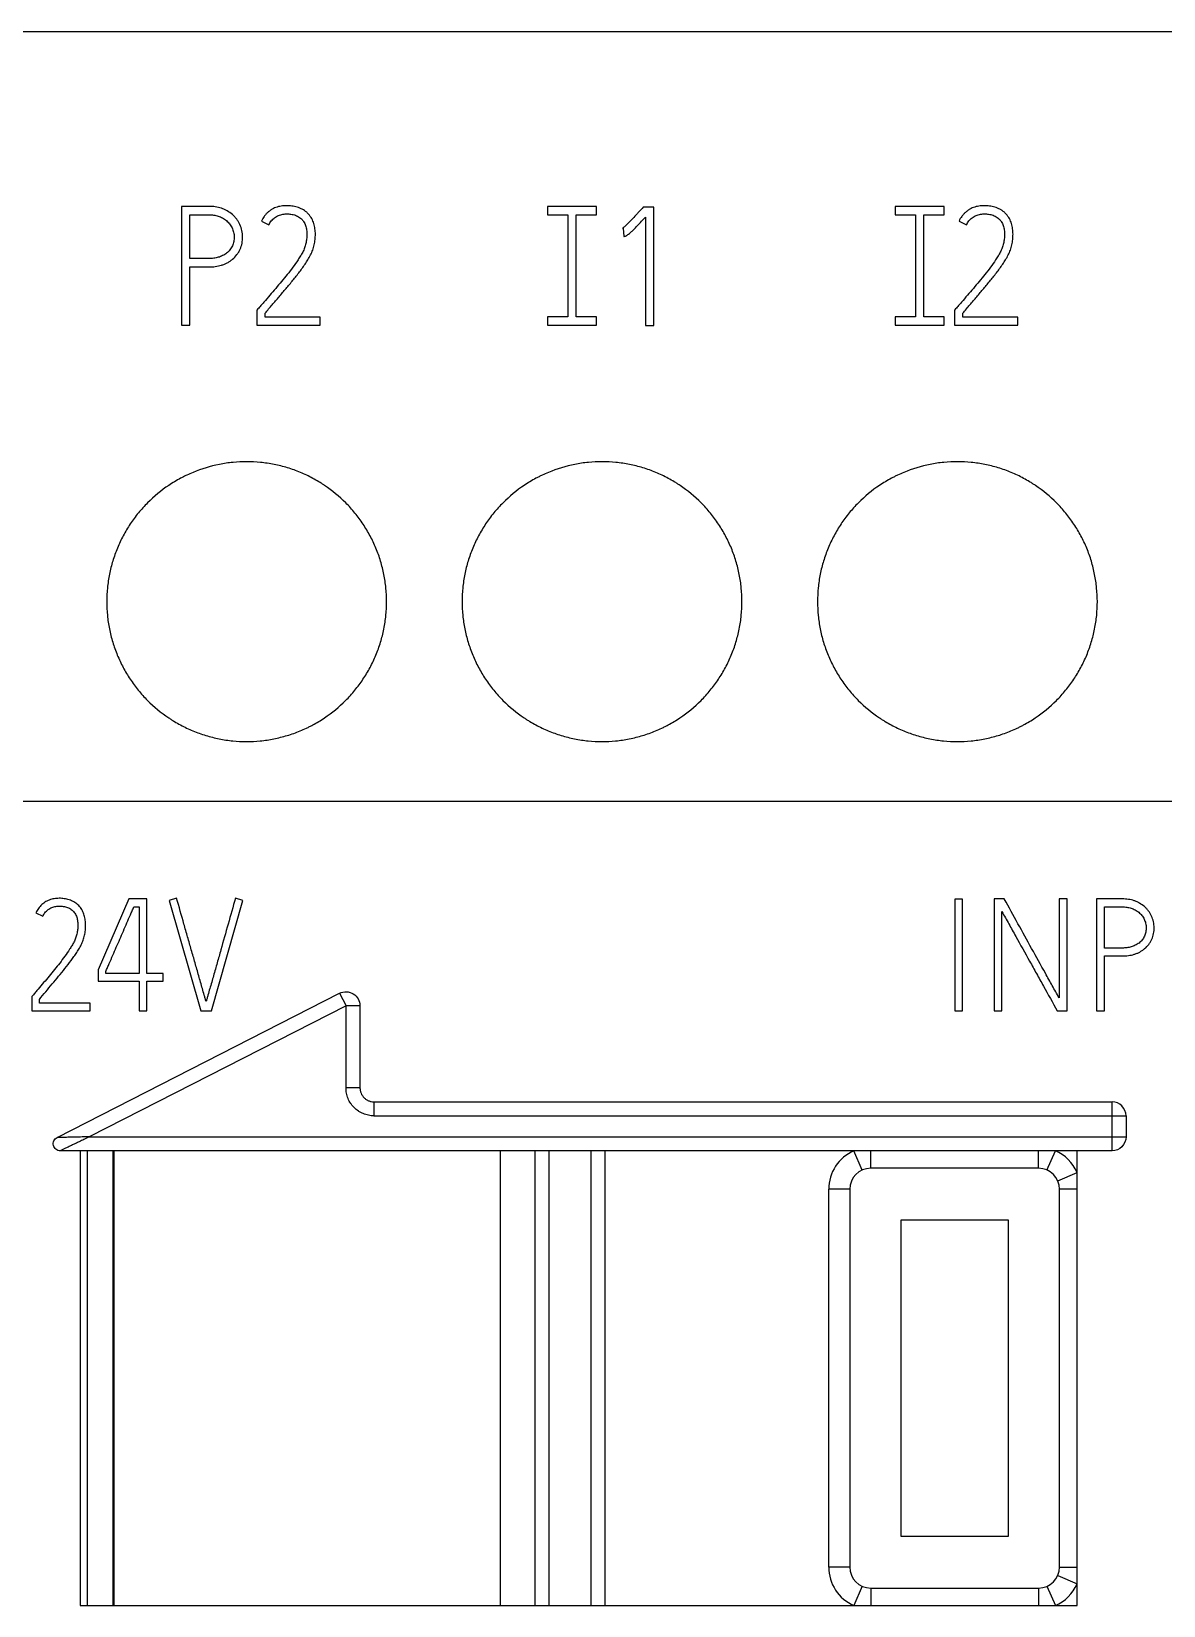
# Model space of a CAD drawing. Extents: x 0 to 420, y 0 to 297.
# Drawn here: x 117.13 to 133.32, y 210.69 to 233.19 of the extents above; entities that cross this region are included whole.
import ezdxf

# ---------------------------------------------------------------- set-up
doc = ezdxf.new("R2010")
doc.units = 0
doc.header["$LTSCALE"] = 23.1
doc.layers.add('10000_FRONT', color=7, linetype='CONTINUOUS')
doc.layers.add('10500_FRONT_LABELING', color=7, linetype='CONTINUOUS')

msp = doc.modelspace()

# ---------------------------------------------------------------- linework, layer by layer
at = {"layer": '10000_FRONT', "color": 7, "linetype": 'CONTINUOUS'}
for p, q in [((110.08, 233.191), (145.58, 233.191)), ((110.08, 222.191), (145.58, 222.191)), ((117.5, 217.38), (121.539, 219.443)), ((121.539, 219.443), (121.63, 219.265)), ((121.63, 219.265), (117.961, 217.391)), ((121.63, 218.091), (121.63, 219.265)), ((121.83, 219.265), (121.63, 219.265)), ((121.83, 219.265), (121.83, 218.091)), ((121.83, 218.091), (121.63, 218.091)), ((122.03, 217.891), (122.03, 217.691)), ((122.03, 217.891), (132.58, 217.891)), ((132.58, 217.191), (132.58, 217.891)), ((122.03, 217.691), (132.78, 217.691)), ((132.78, 217.691), (132.78, 217.391)), ((117.961, 217.391), (132.78, 217.391)), ((132.58, 217.191), (117.545, 217.191)), ((117.83, 217.191), (117.83, 210.691)), ((117.93, 217.191), (117.93, 210.691)), ((118.295, 217.191), (118.295, 210.691)), ((118.311, 217.191), (118.311, 210.691)), ((123.839, 210.691), (123.839, 217.191)), ((124.33, 217.191), (124.33, 210.691)), ((124.53, 217.191), (124.53, 210.691)), ((125.13, 217.191), (125.13, 210.691)), ((125.33, 217.191), (125.33, 210.691)), ((129.01, 216.916), (128.89, 217.191)), ((129.13, 216.941), (129.13, 217.191)), ((131.53, 216.941), (131.53, 217.191)), ((131.65, 216.916), (131.77, 217.191)), ((132.08, 210.691), (132.08, 217.191)), ((131.53, 216.941), (129.13, 216.941)), ((131.805, 216.761), (132.08, 216.881)), ((128.53, 211.241), (128.53, 216.641)), ((128.83, 216.641), (128.53, 216.641)), ((128.83, 216.641), (128.83, 211.241)), ((131.83, 211.241), (131.83, 216.641)), ((132.08, 216.641), (131.83, 216.641)), ((129.567, 211.679), (129.567, 216.204)), ((129.567, 216.204), (131.093, 216.204)), ((131.093, 216.204), (131.093, 211.679)), ((131.093, 211.679), (129.567, 211.679)), ((128.83, 211.241), (128.53, 211.241)), ((131.805, 211.121), (132.08, 211.002)), ((131.83, 211.241), (132.08, 211.241)), ((129.01, 210.966), (128.89, 210.691)), ((129.13, 210.941), (129.13, 210.691)), ((129.13, 210.941), (131.53, 210.941)), ((131.53, 210.941), (131.53, 210.691)), ((131.65, 210.966), (131.77, 210.691)), ((117.83, 210.691), (132.08, 210.691))]:
    msp.add_line(p, q, dxfattribs=at)
for centre, radius, start, end in [((132.58, 217.691), 0.2, 0, 90), ((129.13, 216.641), 0.6, 113.5565, 180), ((131.53, 216.641), 0.6, 23.5565, 66.4435), ((129.13, 216.641), 0.3, 90, 180), ((131.53, 216.641), 0.3, 0, 90), ((129.13, 211.241), 0.6, 180, 246.4435), ((129.13, 211.241), 0.3, 180, 270), ((131.53, 211.241), 0.3, 270, 360), ((131.53, 211.241), 0.6, 293.5565, 336.4435)]:
    msp.add_arc(centre, radius, start, end, dxfattribs=at)
for points, knots in [([(122.21, 225.041), (122.21, 225.107), (122.206, 225.172), (122.194, 225.302), (122.184, 225.366), (122.159, 225.494), (122.143, 225.557), (122.115, 225.651), (122.105, 225.682), (122.083, 225.744), (122.071, 225.775), (122.033, 225.865), (121.978, 225.983), (121.911, 226.095), (121.857, 226.176), (121.838, 226.203), (121.799, 226.256), (121.779, 226.282), (121.717, 226.358), (121.673, 226.407), (121.534, 226.545), (121.434, 226.628), (121.311, 226.711), (121.297, 226.72), (121.27, 226.738), (121.255, 226.746), (121.213, 226.772), (121.184, 226.788), (121.098, 226.835), (121.039, 226.863), (120.918, 226.913), (120.857, 226.935), (120.763, 226.964), (120.731, 226.973), (120.667, 226.989), (120.635, 226.996), (120.538, 227.015), (120.408, 227.035), (120.277, 227.041), (120.146, 227.041), (120.081, 227.038), (119.982, 227.029), (119.949, 227.025), (119.884, 227.015), (119.722, 226.987), (119.566, 226.939), (119.414, 226.877), (119.384, 226.863), (119.339, 226.842), (119.324, 226.835), (119.295, 226.82), (119.222, 226.782), (119.151, 226.74), (118.989, 226.631), (118.888, 226.548), (118.771, 226.431), (118.748, 226.407), (118.704, 226.359), (118.683, 226.334), (118.621, 226.258), (118.582, 226.206), (118.51, 226.098), (118.477, 226.042), (118.43, 225.955), (118.416, 225.926), (118.387, 225.866), (118.374, 225.836), (118.337, 225.745), (118.293, 225.623), (118.261, 225.497), (118.242, 225.401), (118.236, 225.369), (118.227, 225.304), (118.223, 225.271), (118.213, 225.173), (118.21, 225.107), (118.21, 225.041)], [0, 0, 0, 0, 0.03125, 0.03125, 0.0625, 0.0625, 0.09375, 0.09375, 0.109375, 0.109375, 0.125, 0.125, 0.15625, 0.1875, 0.1875, 0.203125, 0.203125, 0.21875, 0.21875, 0.25, 0.25, 0.3125, 0.3125, 0.320312, 0.320312, 0.328125, 0.328125, 0.34375, 0.34375, 0.375, 0.375, 0.40625, 0.40625, 0.421875, 0.421875, 0.4375, 0.4375, 0.46875, 0.5, 0.5, 0.53125, 0.53125, 0.546875, 0.546875, 0.5625, 0.625, 0.625, 0.640625, 0.640625, 0.648438, 0.648438, 0.65625, 0.6875, 0.6875, 0.75, 0.75, 0.765625, 0.765625, 0.78125, 0.78125, 0.8125, 0.8125, 0.84375, 0.84375, 0.859375, 0.859375, 0.875, 0.875, 0.90625, 0.9375, 0.9375, 0.953125, 0.953125, 0.96875, 0.96875, 1, 1, 1, 1]), ([(127.29, 225.041), (127.29, 225.107), (127.286, 225.172), (127.274, 225.302), (127.264, 225.366), (127.239, 225.494), (127.223, 225.557), (127.195, 225.651), (127.185, 225.682), (127.163, 225.744), (127.151, 225.775), (127.113, 225.865), (127.058, 225.983), (126.991, 226.095), (126.937, 226.176), (126.918, 226.203), (126.879, 226.256), (126.859, 226.282), (126.797, 226.358), (126.753, 226.407), (126.614, 226.545), (126.514, 226.628), (126.391, 226.711), (126.377, 226.72), (126.35, 226.738), (126.335, 226.746), (126.293, 226.772), (126.264, 226.788), (126.178, 226.835), (126.119, 226.863), (125.998, 226.913), (125.937, 226.935), (125.843, 226.964), (125.811, 226.973), (125.747, 226.989), (125.715, 226.996), (125.618, 227.015), (125.488, 227.035), (125.357, 227.041), (125.226, 227.041), (125.161, 227.038), (125.062, 227.029), (125.029, 227.025), (124.964, 227.015), (124.802, 226.987), (124.646, 226.939), (124.494, 226.877), (124.464, 226.863), (124.419, 226.842), (124.404, 226.835), (124.375, 226.82), (124.302, 226.782), (124.231, 226.74), (124.069, 226.631), (123.968, 226.548), (123.851, 226.431), (123.828, 226.407), (123.784, 226.359), (123.763, 226.334), (123.701, 226.258), (123.662, 226.206), (123.59, 226.098), (123.557, 226.042), (123.51, 225.955), (123.496, 225.926), (123.467, 225.866), (123.454, 225.836), (123.417, 225.745), (123.373, 225.623), (123.341, 225.497), (123.322, 225.401), (123.316, 225.369), (123.307, 225.304), (123.303, 225.271), (123.293, 225.173), (123.29, 225.107), (123.29, 225.041)], [0, 0, 0, 0, 0.03125, 0.03125, 0.0625, 0.0625, 0.09375, 0.09375, 0.109375, 0.109375, 0.125, 0.125, 0.15625, 0.1875, 0.1875, 0.203125, 0.203125, 0.21875, 0.21875, 0.25, 0.25, 0.3125, 0.3125, 0.320312, 0.320312, 0.328125, 0.328125, 0.34375, 0.34375, 0.375, 0.375, 0.40625, 0.40625, 0.421875, 0.421875, 0.4375, 0.4375, 0.46875, 0.5, 0.5, 0.53125, 0.53125, 0.546875, 0.546875, 0.5625, 0.625, 0.625, 0.640625, 0.640625, 0.648438, 0.648438, 0.65625, 0.6875, 0.6875, 0.75, 0.75, 0.765625, 0.765625, 0.78125, 0.78125, 0.8125, 0.8125, 0.84375, 0.84375, 0.859375, 0.859375, 0.875, 0.875, 0.90625, 0.9375, 0.9375, 0.953125, 0.953125, 0.96875, 0.96875, 1, 1, 1, 1]), ([(132.37, 225.041), (132.37, 225.107), (132.366, 225.172), (132.354, 225.302), (132.344, 225.366), (132.319, 225.494), (132.303, 225.557), (132.275, 225.651), (132.265, 225.682), (132.243, 225.744), (132.231, 225.775), (132.193, 225.865), (132.138, 225.983), (132.071, 226.095), (132.017, 226.176), (131.998, 226.203), (131.959, 226.256), (131.939, 226.282), (131.877, 226.358), (131.833, 226.407), (131.694, 226.545), (131.594, 226.628), (131.471, 226.711), (131.457, 226.72), (131.43, 226.738), (131.415, 226.746), (131.373, 226.772), (131.344, 226.788), (131.258, 226.835), (131.199, 226.863), (131.078, 226.913), (131.017, 226.935), (130.923, 226.964), (130.891, 226.973), (130.827, 226.989), (130.795, 226.996), (130.698, 227.015), (130.568, 227.035), (130.437, 227.041), (130.306, 227.041), (130.241, 227.038), (130.142, 227.029), (130.109, 227.025), (130.044, 227.015), (129.882, 226.987), (129.726, 226.939), (129.574, 226.877), (129.544, 226.863), (129.499, 226.842), (129.484, 226.835), (129.455, 226.82), (129.382, 226.782), (129.311, 226.74), (129.149, 226.631), (129.048, 226.548), (128.931, 226.431), (128.908, 226.407), (128.864, 226.359), (128.843, 226.334), (128.781, 226.258), (128.742, 226.206), (128.67, 226.098), (128.637, 226.042), (128.59, 225.955), (128.576, 225.926), (128.547, 225.866), (128.534, 225.836), (128.497, 225.745), (128.453, 225.623), (128.421, 225.497), (128.402, 225.401), (128.396, 225.369), (128.387, 225.304), (128.383, 225.271), (128.373, 225.173), (128.37, 225.107), (128.37, 225.041)], [0, 0, 0, 0, 0.03125, 0.03125, 0.0625, 0.0625, 0.09375, 0.09375, 0.109375, 0.109375, 0.125, 0.125, 0.15625, 0.1875, 0.1875, 0.203125, 0.203125, 0.21875, 0.21875, 0.25, 0.25, 0.3125, 0.3125, 0.320312, 0.320312, 0.328125, 0.328125, 0.34375, 0.34375, 0.375, 0.375, 0.40625, 0.40625, 0.421875, 0.421875, 0.4375, 0.4375, 0.46875, 0.5, 0.5, 0.53125, 0.53125, 0.546875, 0.546875, 0.5625, 0.625, 0.625, 0.640625, 0.640625, 0.648438, 0.648438, 0.65625, 0.6875, 0.6875, 0.75, 0.75, 0.765625, 0.765625, 0.78125, 0.78125, 0.8125, 0.8125, 0.84375, 0.84375, 0.859375, 0.859375, 0.875, 0.875, 0.90625, 0.9375, 0.9375, 0.953125, 0.953125, 0.96875, 0.96875, 1, 1, 1, 1]), ([(118.21, 225.041), (118.21, 224.976), (118.213, 224.91), (118.226, 224.781), (118.235, 224.717), (118.26, 224.589), (118.276, 224.526), (118.305, 224.432), (118.315, 224.401), (118.337, 224.339), (118.349, 224.308), (118.386, 224.218), (118.442, 224.1), (118.508, 223.988), (118.563, 223.907), (118.581, 223.88), (118.62, 223.827), (118.64, 223.801), (118.703, 223.724), (118.747, 223.676), (118.885, 223.537), (118.986, 223.454), (119.109, 223.372), (119.122, 223.363), (119.15, 223.345), (119.164, 223.336), (119.207, 223.311), (119.235, 223.295), (119.322, 223.248), (119.381, 223.22), (119.502, 223.17), (119.563, 223.148), (119.657, 223.119), (119.689, 223.11), (119.753, 223.094), (119.785, 223.087), (119.882, 223.067), (120.012, 223.048), (120.142, 223.041), (120.273, 223.041), (120.339, 223.044), (120.437, 223.054), (120.47, 223.058), (120.536, 223.068), (120.568, 223.073), (120.664, 223.093), (120.728, 223.109), (120.853, 223.146), (120.914, 223.168), (121.005, 223.206), (121.035, 223.219), (121.08, 223.241), (121.095, 223.248), (121.125, 223.263), (121.198, 223.301), (121.268, 223.343), (121.431, 223.452), (121.532, 223.535), (121.648, 223.651), (121.671, 223.675), (121.715, 223.724), (121.736, 223.749), (121.798, 223.825), (121.837, 223.877), (121.909, 223.985), (121.943, 224.041), (121.989, 224.128), (122.004, 224.157), (122.032, 224.217), (122.045, 224.247), (122.083, 224.338), (122.127, 224.46), (122.158, 224.586), (122.178, 224.682), (122.183, 224.714), (122.193, 224.779), (122.197, 224.812), (122.207, 224.91), (122.21, 224.976), (122.21, 225.041)], [0, 0, 0, 0, 0.03125, 0.03125, 0.0625, 0.0625, 0.09375, 0.09375, 0.109375, 0.109375, 0.125, 0.125, 0.15625, 0.1875, 0.1875, 0.203125, 0.203125, 0.21875, 0.21875, 0.25, 0.25, 0.3125, 0.3125, 0.320312, 0.320312, 0.328125, 0.328125, 0.34375, 0.34375, 0.375, 0.375, 0.40625, 0.40625, 0.421875, 0.421875, 0.4375, 0.4375, 0.46875, 0.5, 0.5, 0.53125, 0.53125, 0.546875, 0.546875, 0.5625, 0.5625, 0.59375, 0.59375, 0.625, 0.625, 0.640625, 0.640625, 0.648438, 0.648438, 0.65625, 0.6875, 0.6875, 0.75, 0.75, 0.765625, 0.765625, 0.78125, 0.78125, 0.8125, 0.8125, 0.84375, 0.84375, 0.859375, 0.859375, 0.875, 0.875, 0.90625, 0.9375, 0.9375, 0.953125, 0.953125, 0.96875, 0.96875, 1, 1, 1, 1]), ([(123.29, 225.041), (123.29, 224.976), (123.293, 224.91), (123.306, 224.781), (123.315, 224.717), (123.34, 224.589), (123.356, 224.526), (123.385, 224.432), (123.395, 224.401), (123.417, 224.339), (123.429, 224.308), (123.466, 224.218), (123.522, 224.1), (123.588, 223.988), (123.643, 223.907), (123.661, 223.88), (123.7, 223.827), (123.72, 223.801), (123.783, 223.724), (123.827, 223.676), (123.965, 223.537), (124.066, 223.454), (124.189, 223.372), (124.202, 223.363), (124.23, 223.345), (124.244, 223.336), (124.287, 223.311), (124.315, 223.295), (124.402, 223.248), (124.461, 223.22), (124.582, 223.17), (124.643, 223.148), (124.737, 223.119), (124.769, 223.11), (124.833, 223.094), (124.865, 223.087), (124.962, 223.067), (125.092, 223.048), (125.222, 223.041), (125.353, 223.041), (125.419, 223.044), (125.517, 223.054), (125.55, 223.058), (125.616, 223.068), (125.648, 223.073), (125.744, 223.093), (125.808, 223.109), (125.933, 223.146), (125.994, 223.168), (126.085, 223.206), (126.115, 223.219), (126.16, 223.241), (126.175, 223.248), (126.205, 223.263), (126.278, 223.301), (126.348, 223.343), (126.511, 223.452), (126.612, 223.535), (126.728, 223.651), (126.751, 223.675), (126.795, 223.724), (126.816, 223.749), (126.878, 223.825), (126.917, 223.877), (126.989, 223.985), (127.023, 224.041), (127.069, 224.128), (127.084, 224.157), (127.112, 224.217), (127.125, 224.247), (127.163, 224.338), (127.207, 224.46), (127.238, 224.586), (127.258, 224.682), (127.263, 224.714), (127.273, 224.779), (127.277, 224.812), (127.287, 224.91), (127.29, 224.976), (127.29, 225.041)], [0, 0, 0, 0, 0.03125, 0.03125, 0.0625, 0.0625, 0.09375, 0.09375, 0.109375, 0.109375, 0.125, 0.125, 0.15625, 0.1875, 0.1875, 0.203125, 0.203125, 0.21875, 0.21875, 0.25, 0.25, 0.3125, 0.3125, 0.320312, 0.320312, 0.328125, 0.328125, 0.34375, 0.34375, 0.375, 0.375, 0.40625, 0.40625, 0.421875, 0.421875, 0.4375, 0.4375, 0.46875, 0.5, 0.5, 0.53125, 0.53125, 0.546875, 0.546875, 0.5625, 0.5625, 0.59375, 0.59375, 0.625, 0.625, 0.640625, 0.640625, 0.648438, 0.648438, 0.65625, 0.6875, 0.6875, 0.75, 0.75, 0.765625, 0.765625, 0.78125, 0.78125, 0.8125, 0.8125, 0.84375, 0.84375, 0.859375, 0.859375, 0.875, 0.875, 0.90625, 0.9375, 0.9375, 0.953125, 0.953125, 0.96875, 0.96875, 1, 1, 1, 1]), ([(128.37, 225.041), (128.37, 224.976), (128.373, 224.91), (128.386, 224.781), (128.395, 224.717), (128.42, 224.589), (128.436, 224.526), (128.465, 224.432), (128.475, 224.401), (128.497, 224.339), (128.509, 224.308), (128.546, 224.218), (128.602, 224.1), (128.668, 223.988), (128.723, 223.907), (128.741, 223.88), (128.78, 223.827), (128.8, 223.801), (128.863, 223.724), (128.907, 223.676), (129.045, 223.537), (129.146, 223.454), (129.269, 223.372), (129.282, 223.363), (129.31, 223.345), (129.324, 223.336), (129.367, 223.311), (129.395, 223.295), (129.482, 223.248), (129.541, 223.22), (129.662, 223.17), (129.723, 223.148), (129.817, 223.119), (129.849, 223.11), (129.913, 223.094), (129.945, 223.087), (130.042, 223.067), (130.172, 223.048), (130.302, 223.041), (130.433, 223.041), (130.499, 223.044), (130.597, 223.054), (130.63, 223.058), (130.696, 223.068), (130.728, 223.073), (130.824, 223.093), (130.888, 223.109), (131.013, 223.146), (131.074, 223.168), (131.165, 223.206), (131.195, 223.219), (131.24, 223.241), (131.255, 223.248), (131.285, 223.263), (131.358, 223.301), (131.428, 223.343), (131.591, 223.452), (131.692, 223.535), (131.808, 223.651), (131.831, 223.675), (131.875, 223.724), (131.896, 223.749), (131.958, 223.825), (131.997, 223.877), (132.069, 223.985), (132.103, 224.041), (132.149, 224.128), (132.164, 224.157), (132.192, 224.217), (132.205, 224.247), (132.243, 224.338), (132.287, 224.46), (132.318, 224.586), (132.338, 224.682), (132.343, 224.714), (132.353, 224.779), (132.357, 224.812), (132.367, 224.91), (132.37, 224.976), (132.37, 225.041)], [0, 0, 0, 0, 0.03125, 0.03125, 0.0625, 0.0625, 0.09375, 0.09375, 0.109375, 0.109375, 0.125, 0.125, 0.15625, 0.1875, 0.1875, 0.203125, 0.203125, 0.21875, 0.21875, 0.25, 0.25, 0.3125, 0.3125, 0.320312, 0.320312, 0.328125, 0.328125, 0.34375, 0.34375, 0.375, 0.375, 0.40625, 0.40625, 0.421875, 0.421875, 0.4375, 0.4375, 0.46875, 0.5, 0.5, 0.53125, 0.53125, 0.546875, 0.546875, 0.5625, 0.5625, 0.59375, 0.59375, 0.625, 0.625, 0.640625, 0.640625, 0.648438, 0.648438, 0.65625, 0.6875, 0.6875, 0.75, 0.75, 0.765625, 0.765625, 0.78125, 0.78125, 0.8125, 0.8125, 0.84375, 0.84375, 0.859375, 0.859375, 0.875, 0.875, 0.90625, 0.9375, 0.9375, 0.953125, 0.953125, 0.96875, 0.96875, 1, 1, 1, 1]), ([(121.539, 219.443), (121.6, 219.474), (121.676, 219.471), (121.793, 219.399), (121.83, 219.333), (121.83, 219.265)], [0, 0, 0, 0, 0.5, 0.5, 1, 1, 1, 1]), ([(122.03, 217.691), (122.003, 217.691), (121.977, 217.694), (121.939, 217.702), (121.926, 217.705), (121.901, 217.713), (121.876, 217.722), (121.853, 217.733), (121.83, 217.745), (121.818, 217.752), (121.785, 217.774), (121.765, 217.79), (121.738, 217.818), (121.729, 217.828), (121.712, 217.848), (121.704, 217.859), (121.683, 217.891), (121.67, 217.914), (121.655, 217.95), (121.651, 217.963), (121.643, 217.988), (121.64, 218.001), (121.632, 218.039), (121.63, 218.065), (121.63, 218.091)], [0, 0, 0, 0, 0.125, 0.125, 0.1875, 0.1875, 0.25, 0.3125, 0.3125, 0.375, 0.375, 0.5, 0.5, 0.5625, 0.5625, 0.625, 0.625, 0.75, 0.75, 0.8125, 0.8125, 0.875, 0.875, 1, 1, 1, 1]), ([(121.83, 218.091), (121.83, 218.088), (121.83, 218.085), (121.83, 218.078), (121.831, 218.068), (121.833, 218.052), (121.837, 218.04), (121.84, 218.027), (121.843, 218.021), (121.85, 218.003), (121.856, 217.991), (121.871, 217.97), (121.879, 217.959), (121.898, 217.941), (121.908, 217.933), (121.924, 217.922), (121.93, 217.918), (121.941, 217.912), (121.953, 217.907), (121.965, 217.902), (121.978, 217.898), (121.984, 217.897), (122.004, 217.893), (122.017, 217.891), (122.03, 217.891)], [0, 0, 0, 0, 0.03125, 0.03125, 0.0625, 0.125, 0.1875, 0.1875, 0.25, 0.25, 0.375, 0.375, 0.5, 0.5, 0.625, 0.625, 0.6875, 0.6875, 0.75, 0.8125, 0.8125, 0.875, 0.875, 1, 1, 1, 1]), ([(117.545, 217.191), (117.523, 217.191), (117.501, 217.199), (117.466, 217.227), (117.453, 217.246), (117.443, 217.29), (117.445, 217.313), (117.464, 217.353), (117.48, 217.37), (117.5, 217.38)], [0, 0, 0, 0, 0.25, 0.25, 0.5, 0.5, 0.75, 0.75, 1, 1, 1, 1]), ([(117.961, 217.391), (117.934, 217.391), (117.906, 217.39), (117.864, 217.389), (117.849, 217.389), (117.82, 217.388), (117.806, 217.388), (117.778, 217.387), (117.764, 217.387), (117.738, 217.386), (117.725, 217.386), (117.699, 217.385), (117.687, 217.385), (117.661, 217.384), (117.648, 217.384), (117.625, 217.383), (117.616, 217.383), (117.597, 217.383), (117.588, 217.383), (117.571, 217.382), (117.563, 217.382), (117.549, 217.382), (117.543, 217.381), (117.536, 217.381), (117.534, 217.381), (117.523, 217.381), (117.514, 217.381), (117.503, 217.38), (117.5, 217.38), (117.5, 217.38)], [0, 0, 0, 0, 0.157963, 0.157963, 0.236944, 0.236944, 0.315926, 0.315926, 0.391386, 0.391386, 0.466846, 0.466846, 0.542306, 0.542306, 0.617766, 0.617766, 0.675162, 0.675162, 0.732558, 0.732558, 0.789954, 0.789954, 0.833001, 0.833001, 0.84735, 0.84735, 0.923558, 0.923558, 1, 1, 1, 1]), ([(117.961, 217.391), (117.935, 217.379), (117.887, 217.355), (117.821, 217.323), (117.767, 217.298), (117.714, 217.272), (117.662, 217.247), (117.612, 217.223), (117.575, 217.206), (117.55, 217.194), (117.547, 217.192), (117.545, 217.191)], [0, 0, 0, 0, 0.161229, 0.298217, 0.41099, 0.4996, 0.637717, 0.751521, 0.849254, 0.929944, 1, 1, 1, 1]), ([(132.78, 217.391), (132.78, 217.339), (132.758, 217.287), (132.685, 217.213), (132.633, 217.191), (132.58, 217.191)], [0, 0, 0, 0, 0.5, 0.5, 1, 1, 1, 1])]:
    msp.add_open_spline(points, degree=3, knots=knots, dxfattribs=at)
at = {"layer": '10500_FRONT_LABELING', "color": 7, "linetype": 'CONTINUOUS'}
for p, q in [((119.28, 230.691), (119.28, 228.991)), ((119.671, 230.691), (119.28, 230.691)), ((124.51, 230.691), (124.51, 230.571)), ((125.21, 230.691), (124.51, 230.691)), ((125.21, 230.571), (125.21, 230.691)), ((125.879, 230.682), (125.863, 230.663)), ((126.028, 230.682), (125.879, 230.682)), ((126.028, 228.989), (126.028, 230.682)), ((129.48, 230.691), (129.48, 230.571)), ((130.18, 230.691), (129.48, 230.691)), ((130.18, 230.571), (130.18, 230.691)), ((119.4, 229.946), (119.4, 230.571)), ((119.4, 230.571), (119.671, 230.571)), ((120.421, 230.482), (120.527, 230.427)), ((124.51, 230.571), (124.8, 230.571)), ((124.8, 230.571), (124.8, 229.111)), ((124.92, 229.111), (124.92, 230.571)), ((124.92, 230.571), (125.21, 230.571)), ((125.91, 230.536), (125.91, 228.989)), ((129.48, 230.571), (129.77, 230.571)), ((129.77, 230.571), (129.77, 229.111)), ((129.89, 229.111), (129.89, 230.571)), ((129.89, 230.571), (130.18, 230.571)), ((130.393, 230.482), (130.5, 230.427)), ((125.58, 230.378), (125.594, 230.382)), ((125.594, 230.382), (125.601, 230.262)), ((119.671, 229.946), (119.4, 229.946)), ((119.4, 228.991), (119.4, 229.826)), ((119.4, 229.826), (119.671, 229.826)), ((120.371, 229.225), (120.357, 229.208)), ((120.357, 229.208), (120.357, 228.991)), ((120.475, 229.109), (120.475, 229.166)), ((121.263, 229.109), (120.475, 229.109)), ((121.263, 228.991), (121.263, 229.109)), ((124.51, 229.111), (124.51, 228.991)), ((124.8, 229.111), (124.51, 229.111)), ((125.21, 229.111), (124.92, 229.111)), ((125.21, 228.991), (125.21, 229.111)), ((129.48, 229.111), (129.48, 228.991)), ((129.77, 229.111), (129.48, 229.111)), ((130.18, 229.111), (129.89, 229.111)), ((130.18, 228.991), (130.18, 229.111)), ((130.344, 229.225), (130.33, 229.208)), ((130.33, 229.208), (130.33, 228.991)), ((130.448, 229.109), (130.448, 229.166)), ((131.235, 229.109), (130.448, 229.109)), ((131.235, 228.991), (131.235, 229.109)), ((119.28, 228.991), (119.4, 228.991)), ((120.357, 228.991), (121.263, 228.991)), ((124.51, 228.991), (125.21, 228.991)), ((125.91, 228.989), (126.028, 228.989)), ((129.48, 228.991), (130.18, 228.991)), ((130.33, 228.991), (131.235, 228.991)), ((118.526, 220.791), (118.087, 219.779)), ((118.785, 220.791), (118.526, 220.791)), ((118.785, 219.726), (118.785, 220.791)), ((119.209, 220.802), (119.102, 220.771)), ((119.102, 220.771), (119.555, 219.191)), ((119.707, 219.191), (120.157, 220.771)), ((120.157, 220.771), (120.051, 220.802)), ((130.332, 220.787), (130.332, 219.191)), ((130.443, 220.787), (130.332, 220.787)), ((130.443, 219.191), (130.443, 220.787)), ((130.896, 220.791), (130.896, 219.191)), ((131.04, 220.791), (130.896, 220.791)), ((131.823, 220.791), (131.823, 219.376)), ((131.937, 220.791), (131.823, 220.791)), ((131.937, 219.191), (131.937, 220.791)), ((132.36, 220.791), (132.36, 219.191)), ((132.729, 220.791), (132.36, 220.791)), ((117.197, 220.594), (117.295, 220.543)), ((118.598, 220.68), (118.674, 220.68)), ((118.674, 220.68), (118.674, 219.726)), ((131.007, 219.191), (131.007, 220.612)), ((132.474, 220.09), (132.474, 220.678)), ((132.474, 220.678), (132.729, 220.678)), ((132.729, 220.09), (132.474, 220.09)), ((132.474, 219.191), (132.474, 219.977)), ((132.474, 219.977), (132.729, 219.977)), ((118.087, 219.779), (118.087, 219.615)), ((118.087, 219.615), (118.674, 219.615)), ((118.195, 219.726), (118.195, 219.755)), ((118.674, 219.726), (118.195, 219.726)), ((118.674, 219.615), (118.674, 219.191)), ((119.015, 219.726), (118.785, 219.726)), ((118.785, 219.191), (118.785, 219.615)), ((118.785, 219.615), (119.015, 219.615)), ((119.015, 219.615), (119.015, 219.726)), ((117.152, 219.411), (117.139, 219.396)), ((117.139, 219.396), (117.139, 219.191)), ((117.139, 219.191), (117.974, 219.191)), ((117.247, 219.302), (117.247, 219.356)), ((117.974, 219.302), (117.247, 219.302)), ((117.974, 219.191), (117.974, 219.302)), ((118.674, 219.191), (118.785, 219.191)), ((119.555, 219.191), (119.707, 219.191)), ((130.332, 219.191), (130.443, 219.191)), ((130.896, 219.191), (131.007, 219.191)), ((131.797, 219.191), (131.937, 219.191)), ((132.36, 219.191), (132.474, 219.191))]:
    msp.add_line(p, q, dxfattribs=at)
for points, knots in [([(119.671, 229.826), (119.702, 229.826), (119.732, 229.828), (119.791, 229.836), (119.821, 229.842), (119.864, 229.855), (119.879, 229.86), (119.907, 229.872), (119.92, 229.878), (119.947, 229.893), (119.96, 229.901), (119.985, 229.918), (119.997, 229.927), (120.032, 229.956), (120.052, 229.978), (120.08, 230.014), (120.088, 230.026), (120.104, 230.052), (120.111, 230.066), (120.129, 230.107), (120.138, 230.135), (120.15, 230.195), (120.153, 230.225), (120.152, 230.27), (120.151, 230.285), (120.147, 230.315), (120.145, 230.33), (120.135, 230.374), (120.125, 230.402), (120.107, 230.444), (120.1, 230.457), (120.085, 230.483), (120.068, 230.508), (120.049, 230.531), (120.029, 230.554), (120.018, 230.564), (119.984, 230.594), (119.959, 230.611), (119.92, 230.634), (119.906, 230.641), (119.878, 230.653), (119.864, 230.659), (119.822, 230.674), (119.792, 230.681), (119.732, 230.689), (119.702, 230.691), (119.671, 230.691)], [0, 0, 0, 0, 0.0625, 0.0625, 0.125, 0.125, 0.15625, 0.15625, 0.1875, 0.1875, 0.21875, 0.21875, 0.25, 0.25, 0.3125, 0.3125, 0.34375, 0.34375, 0.375, 0.375, 0.4375, 0.4375, 0.5, 0.5, 0.53125, 0.53125, 0.5625, 0.5625, 0.625, 0.625, 0.65625, 0.65625, 0.6875, 0.71875, 0.71875, 0.75, 0.75, 0.8125, 0.8125, 0.84375, 0.84375, 0.875, 0.875, 0.9375, 0.9375, 1, 1, 1, 1]), ([(120.475, 229.166), (120.508, 229.205), (120.541, 229.244), (120.607, 229.322), (120.641, 229.361), (120.707, 229.439), (120.74, 229.478), (120.806, 229.556), (120.839, 229.596), (120.903, 229.675), (120.935, 229.715), (120.981, 229.776), (120.997, 229.797), (121.026, 229.839), (121.041, 229.86), (121.069, 229.902), (121.083, 229.924), (121.109, 229.968), (121.121, 229.991), (121.143, 230.037), (121.152, 230.061), (121.168, 230.109), (121.174, 230.135), (121.184, 230.185), (121.188, 230.21), (121.192, 230.261), (121.193, 230.286), (121.191, 230.338), (121.188, 230.364), (121.179, 230.414), (121.173, 230.439), (121.16, 230.476), (121.155, 230.488), (121.143, 230.511), (121.137, 230.522), (121.123, 230.544), (121.116, 230.554), (121.1, 230.574), (121.091, 230.584), (121.073, 230.602), (121.063, 230.611), (121.043, 230.627), (121.033, 230.634), (121.011, 230.647), (120.999, 230.653), (120.976, 230.664), (120.963, 230.669), (120.927, 230.682), (120.902, 230.689), (120.864, 230.695), (120.851, 230.697), (120.826, 230.699), (120.813, 230.7), (120.774, 230.701), (120.748, 230.7), (120.709, 230.696), (120.697, 230.694), (120.671, 230.689), (120.659, 230.686), (120.621, 230.674), (120.598, 230.664), (120.564, 230.644), (120.553, 230.637), (120.532, 230.622), (120.512, 230.606), (120.494, 230.588), (120.476, 230.569), (120.468, 230.559), (120.445, 230.527), (120.432, 230.505), (120.421, 230.482)], [0, 0, 0, 0, 0.0625, 0.0625, 0.125, 0.125, 0.1875, 0.1875, 0.25, 0.25, 0.3125, 0.3125, 0.34375, 0.34375, 0.375, 0.375, 0.40625, 0.40625, 0.4375, 0.4375, 0.46875, 0.46875, 0.5, 0.5, 0.53125, 0.53125, 0.5625, 0.5625, 0.59375, 0.59375, 0.625, 0.625, 0.640625, 0.640625, 0.65625, 0.65625, 0.671875, 0.671875, 0.6875, 0.6875, 0.703125, 0.703125, 0.71875, 0.71875, 0.734375, 0.734375, 0.75, 0.75, 0.78125, 0.78125, 0.796875, 0.796875, 0.8125, 0.8125, 0.84375, 0.84375, 0.859375, 0.859375, 0.875, 0.875, 0.90625, 0.90625, 0.921875, 0.921875, 0.9375, 0.953125, 0.953125, 0.96875, 0.96875, 1, 1, 1, 1]), ([(125.863, 230.663), (125.852, 230.65), (125.84, 230.638), (125.818, 230.613), (125.806, 230.601), (125.772, 230.564), (125.749, 230.54), (125.703, 230.491), (125.68, 230.467), (125.644, 230.432), (125.632, 230.42), (125.613, 230.404), (125.606, 230.398), (125.594, 230.388), (125.587, 230.382), (125.58, 230.378)], [0, 0, 0, 0, 0.125, 0.125, 0.25, 0.25, 0.5, 0.5, 0.75, 0.75, 0.875, 0.875, 0.9375, 0.9375, 1, 1, 1, 1]), ([(130.448, 229.166), (130.481, 229.205), (130.514, 229.244), (130.58, 229.322), (130.613, 229.361), (130.68, 229.439), (130.713, 229.478), (130.778, 229.556), (130.811, 229.596), (130.876, 229.675), (130.908, 229.715), (130.954, 229.776), (130.969, 229.797), (130.999, 229.839), (131.014, 229.86), (131.042, 229.902), (131.056, 229.924), (131.082, 229.968), (131.094, 229.991), (131.115, 230.037), (131.125, 230.061), (131.141, 230.109), (131.147, 230.135), (131.157, 230.185), (131.16, 230.21), (131.164, 230.261), (131.165, 230.286), (131.163, 230.338), (131.16, 230.364), (131.151, 230.414), (131.145, 230.439), (131.132, 230.476), (131.127, 230.488), (131.116, 230.511), (131.11, 230.522), (131.096, 230.544), (131.088, 230.554), (131.072, 230.574), (131.064, 230.584), (131.045, 230.602), (131.036, 230.611), (131.016, 230.627), (131.005, 230.634), (130.983, 230.647), (130.972, 230.653), (130.948, 230.664), (130.936, 230.669), (130.899, 230.682), (130.875, 230.689), (130.837, 230.695), (130.824, 230.697), (130.798, 230.699), (130.785, 230.7), (130.746, 230.701), (130.72, 230.7), (130.682, 230.696), (130.669, 230.694), (130.644, 230.689), (130.631, 230.686), (130.594, 230.674), (130.57, 230.664), (130.537, 230.644), (130.526, 230.637), (130.505, 230.622), (130.485, 230.606), (130.466, 230.588), (130.449, 230.569), (130.441, 230.559), (130.417, 230.527), (130.404, 230.505), (130.393, 230.482)], [0, 0, 0, 0, 0.0625, 0.0625, 0.125, 0.125, 0.1875, 0.1875, 0.25, 0.25, 0.3125, 0.3125, 0.34375, 0.34375, 0.375, 0.375, 0.40625, 0.40625, 0.4375, 0.4375, 0.46875, 0.46875, 0.5, 0.5, 0.53125, 0.53125, 0.5625, 0.5625, 0.59375, 0.59375, 0.625, 0.625, 0.640625, 0.640625, 0.65625, 0.65625, 0.671875, 0.671875, 0.6875, 0.6875, 0.703125, 0.703125, 0.71875, 0.71875, 0.734375, 0.734375, 0.75, 0.75, 0.78125, 0.78125, 0.796875, 0.796875, 0.8125, 0.8125, 0.84375, 0.84375, 0.859375, 0.859375, 0.875, 0.875, 0.90625, 0.90625, 0.921875, 0.921875, 0.9375, 0.953125, 0.953125, 0.96875, 0.96875, 1, 1, 1, 1]), ([(119.671, 230.571), (119.694, 230.571), (119.716, 230.57), (119.76, 230.564), (119.782, 230.559), (119.825, 230.545), (119.845, 230.536), (119.874, 230.52), (119.884, 230.514), (119.902, 230.502), (119.911, 230.495), (119.937, 230.474), (119.953, 230.458), (119.973, 230.432), (119.98, 230.423), (119.991, 230.404), (119.997, 230.394), (120.011, 230.364), (120.018, 230.343), (120.026, 230.31), (120.028, 230.299), (120.031, 230.277), (120.032, 230.266), (120.032, 230.244), (120.032, 230.233), (120.03, 230.211), (120.028, 230.2), (120.022, 230.167), (120.015, 230.146), (120.001, 230.116), (119.996, 230.106), (119.984, 230.087), (119.978, 230.078), (119.964, 230.06), (119.957, 230.052), (119.941, 230.037), (119.932, 230.029), (119.906, 230.009), (119.887, 229.997), (119.856, 229.982), (119.846, 229.977), (119.825, 229.969), (119.815, 229.966), (119.793, 229.96), (119.783, 229.957), (119.761, 229.953), (119.75, 229.951), (119.716, 229.947), (119.694, 229.946), (119.671, 229.946)], [0, 0, 0, 0, 0.0625, 0.0625, 0.125, 0.125, 0.1875, 0.1875, 0.21875, 0.21875, 0.25, 0.25, 0.3125, 0.3125, 0.34375, 0.34375, 0.375, 0.375, 0.4375, 0.4375, 0.46875, 0.46875, 0.5, 0.5, 0.53125, 0.53125, 0.5625, 0.5625, 0.625, 0.625, 0.65625, 0.65625, 0.6875, 0.6875, 0.71875, 0.71875, 0.75, 0.75, 0.8125, 0.8125, 0.84375, 0.84375, 0.875, 0.875, 0.90625, 0.90625, 0.9375, 0.9375, 1, 1, 1, 1]), ([(120.527, 230.427), (120.536, 230.447), (120.548, 230.466), (120.569, 230.491), (120.576, 230.499), (120.592, 230.515), (120.608, 230.529), (120.626, 230.541), (120.645, 230.552), (120.655, 230.557), (120.686, 230.57), (120.707, 230.576), (120.739, 230.58), (120.751, 230.582), (120.772, 230.583), (120.783, 230.583), (120.816, 230.583), (120.838, 230.581), (120.87, 230.575), (120.881, 230.572), (120.902, 230.566), (120.913, 230.562), (120.933, 230.554), (120.943, 230.549), (120.962, 230.538), (120.971, 230.531), (120.988, 230.518), (120.996, 230.51), (121.007, 230.498), (121.01, 230.494), (121.017, 230.485), (121.02, 230.481), (121.03, 230.467), (121.035, 230.458), (121.045, 230.438), (121.049, 230.428), (121.06, 230.397), (121.064, 230.376), (121.069, 230.343), (121.07, 230.333), (121.071, 230.311), (121.072, 230.3), (121.072, 230.267), (121.07, 230.245), (121.065, 230.203), (121.061, 230.181), (121.053, 230.15), (121.05, 230.139), (121.044, 230.118), (121.041, 230.108), (121.03, 230.077), (121.021, 230.057), (121.001, 230.019), (120.99, 230), (120.968, 229.964), (120.956, 229.946), (120.92, 229.891), (120.895, 229.856), (120.844, 229.786), (120.818, 229.752), (120.764, 229.685), (120.736, 229.652), (120.681, 229.585), (120.653, 229.552), (120.597, 229.486), (120.569, 229.454), (120.513, 229.388), (120.485, 229.355), (120.442, 229.306), (120.428, 229.29), (120.4, 229.257), (120.385, 229.241), (120.371, 229.225)], [0, 0, 0, 0, 0.03125, 0.03125, 0.046875, 0.046875, 0.0625, 0.078125, 0.078125, 0.09375, 0.09375, 0.125, 0.125, 0.140625, 0.140625, 0.15625, 0.15625, 0.1875, 0.1875, 0.203125, 0.203125, 0.21875, 0.21875, 0.234375, 0.234375, 0.25, 0.25, 0.265625, 0.265625, 0.273438, 0.273438, 0.28125, 0.28125, 0.296875, 0.296875, 0.3125, 0.3125, 0.34375, 0.34375, 0.359375, 0.359375, 0.375, 0.375, 0.40625, 0.40625, 0.4375, 0.4375, 0.453125, 0.453125, 0.46875, 0.46875, 0.5, 0.5, 0.53125, 0.53125, 0.5625, 0.5625, 0.625, 0.625, 0.6875, 0.6875, 0.75, 0.75, 0.8125, 0.8125, 0.875, 0.875, 0.9375, 0.9375, 0.96875, 0.96875, 1, 1, 1, 1]), ([(125.601, 230.262), (125.605, 230.262), (125.61, 230.263), (125.618, 230.265), (125.623, 230.266), (125.631, 230.269), (125.635, 230.271), (125.642, 230.275), (125.646, 230.278), (125.657, 230.285), (125.664, 230.29), (125.677, 230.301), (125.684, 230.307), (125.703, 230.324), (125.716, 230.336), (125.741, 230.36), (125.754, 230.372), (125.79, 230.409), (125.815, 230.434), (125.862, 230.485), (125.886, 230.51), (125.91, 230.536)], [0, 0, 0, 0, 0.03125, 0.03125, 0.0625, 0.0625, 0.09375, 0.09375, 0.125, 0.125, 0.1875, 0.1875, 0.25, 0.25, 0.375, 0.375, 0.5, 0.5, 0.75, 0.75, 1, 1, 1, 1]), ([(130.5, 230.427), (130.509, 230.447), (130.52, 230.466), (130.541, 230.491), (130.548, 230.499), (130.564, 230.515), (130.581, 230.529), (130.599, 230.541), (130.618, 230.552), (130.628, 230.557), (130.658, 230.57), (130.679, 230.576), (130.712, 230.58), (130.723, 230.582), (130.745, 230.583), (130.756, 230.583), (130.789, 230.583), (130.81, 230.581), (130.843, 230.575), (130.853, 230.572), (130.875, 230.566), (130.885, 230.562), (130.905, 230.554), (130.915, 230.549), (130.934, 230.538), (130.943, 230.531), (130.96, 230.518), (130.968, 230.51), (130.979, 230.498), (130.983, 230.494), (130.99, 230.485), (130.993, 230.481), (131.002, 230.467), (131.007, 230.458), (131.017, 230.438), (131.022, 230.428), (131.032, 230.397), (131.037, 230.376), (131.041, 230.343), (131.043, 230.333), (131.044, 230.311), (131.044, 230.3), (131.044, 230.267), (131.043, 230.245), (131.037, 230.203), (131.033, 230.181), (131.026, 230.15), (131.023, 230.139), (131.017, 230.118), (131.013, 230.108), (131.002, 230.077), (130.993, 230.057), (130.973, 230.019), (130.963, 230), (130.94, 229.964), (130.928, 229.946), (130.893, 229.891), (130.868, 229.856), (130.816, 229.786), (130.79, 229.752), (130.736, 229.685), (130.709, 229.652), (130.653, 229.585), (130.625, 229.552), (130.57, 229.486), (130.541, 229.454), (130.485, 229.388), (130.457, 229.355), (130.415, 229.306), (130.4, 229.29), (130.372, 229.257), (130.358, 229.241), (130.344, 229.225)], [0, 0, 0, 0, 0.03125, 0.03125, 0.046875, 0.046875, 0.0625, 0.078125, 0.078125, 0.09375, 0.09375, 0.125, 0.125, 0.140625, 0.140625, 0.15625, 0.15625, 0.1875, 0.1875, 0.203125, 0.203125, 0.21875, 0.21875, 0.234375, 0.234375, 0.25, 0.25, 0.265625, 0.265625, 0.273438, 0.273438, 0.28125, 0.28125, 0.296875, 0.296875, 0.3125, 0.3125, 0.34375, 0.34375, 0.359375, 0.359375, 0.375, 0.375, 0.40625, 0.40625, 0.4375, 0.4375, 0.453125, 0.453125, 0.46875, 0.46875, 0.5, 0.5, 0.53125, 0.53125, 0.5625, 0.5625, 0.625, 0.625, 0.6875, 0.6875, 0.75, 0.75, 0.8125, 0.8125, 0.875, 0.875, 0.9375, 0.9375, 0.96875, 0.96875, 1, 1, 1, 1]), ([(117.247, 219.356), (117.278, 219.392), (117.308, 219.429), (117.369, 219.503), (117.4, 219.539), (117.461, 219.613), (117.492, 219.649), (117.552, 219.723), (117.582, 219.76), (117.642, 219.835), (117.671, 219.872), (117.714, 219.93), (117.728, 219.949), (117.755, 219.988), (117.769, 220.008), (117.795, 220.048), (117.808, 220.069), (117.832, 220.11), (117.843, 220.131), (117.863, 220.175), (117.871, 220.197), (117.882, 220.231), (117.886, 220.243), (117.892, 220.266), (117.894, 220.278), (117.901, 220.313), (117.904, 220.337), (117.908, 220.384), (117.909, 220.408), (117.908, 220.444), (117.907, 220.456), (117.905, 220.48), (117.903, 220.492), (117.897, 220.528), (117.892, 220.551), (117.88, 220.585), (117.875, 220.596), (117.865, 220.618), (117.86, 220.629), (117.847, 220.65), (117.84, 220.659), (117.826, 220.678), (117.818, 220.687), (117.801, 220.705), (117.792, 220.713), (117.774, 220.729), (117.764, 220.736), (117.744, 220.748), (117.733, 220.754), (117.712, 220.764), (117.701, 220.769), (117.667, 220.781), (117.644, 220.788), (117.608, 220.795), (117.596, 220.796), (117.572, 220.799), (117.56, 220.8), (117.524, 220.801), (117.5, 220.8), (117.464, 220.796), (117.452, 220.794), (117.429, 220.789), (117.417, 220.786), (117.382, 220.775), (117.361, 220.765), (117.329, 220.747), (117.319, 220.74), (117.3, 220.726), (117.281, 220.711), (117.264, 220.694), (117.248, 220.676), (117.241, 220.666), (117.219, 220.637), (117.207, 220.616), (117.197, 220.594)], [0, 0, 0, 0, 0.0625, 0.0625, 0.125, 0.125, 0.1875, 0.1875, 0.25, 0.25, 0.3125, 0.3125, 0.34375, 0.34375, 0.375, 0.375, 0.40625, 0.40625, 0.4375, 0.4375, 0.46875, 0.46875, 0.484375, 0.484375, 0.5, 0.5, 0.53125, 0.53125, 0.5625, 0.5625, 0.578125, 0.578125, 0.59375, 0.59375, 0.625, 0.625, 0.640625, 0.640625, 0.65625, 0.65625, 0.671875, 0.671875, 0.6875, 0.6875, 0.703125, 0.703125, 0.71875, 0.71875, 0.734375, 0.734375, 0.75, 0.75, 0.78125, 0.78125, 0.796875, 0.796875, 0.8125, 0.8125, 0.84375, 0.84375, 0.859375, 0.859375, 0.875, 0.875, 0.90625, 0.90625, 0.921875, 0.921875, 0.9375, 0.953125, 0.953125, 0.96875, 0.96875, 1, 1, 1, 1]), ([(119.631, 219.325), (119.626, 219.34), (119.621, 219.355), (119.612, 219.386), (119.608, 219.401), (119.595, 219.447), (119.586, 219.478), (119.56, 219.571), (119.542, 219.632), (119.507, 219.755), (119.49, 219.817), (119.464, 219.91), (119.455, 219.94), (119.437, 220.002), (119.428, 220.033), (119.41, 220.094), (119.401, 220.125), (119.384, 220.186), (119.375, 220.217), (119.349, 220.31), (119.331, 220.371), (119.279, 220.556), (119.244, 220.679), (119.209, 220.802)], [0, 0, 0, 0, 0.03125, 0.03125, 0.0625, 0.0625, 0.125, 0.125, 0.25, 0.25, 0.375, 0.375, 0.4375, 0.4375, 0.5, 0.5, 0.5625, 0.5625, 0.625, 0.625, 0.75, 0.75, 1, 1, 1, 1]), ([(120.051, 220.802), (120.015, 220.679), (119.98, 220.556), (119.91, 220.31), (119.875, 220.187), (119.824, 220.002), (119.806, 219.94), (119.772, 219.817), (119.754, 219.755), (119.719, 219.632), (119.701, 219.571), (119.674, 219.479), (119.666, 219.448), (119.653, 219.401), (119.649, 219.386), (119.64, 219.355), (119.636, 219.34), (119.631, 219.325)], [0, 0, 0, 0, 0.25, 0.25, 0.5, 0.5, 0.625, 0.625, 0.75, 0.75, 0.875, 0.875, 0.9375, 0.9375, 0.96875, 0.96875, 1, 1, 1, 1]), ([(131.823, 219.376), (131.808, 219.405), (131.791, 219.435), (131.758, 219.494), (131.742, 219.523), (131.693, 219.611), (131.66, 219.67), (131.562, 219.847), (131.496, 219.965), (131.366, 220.201), (131.301, 220.319), (131.17, 220.555), (131.105, 220.673), (131.04, 220.791)], [0, 0, 0, 0, 0.0625, 0.0625, 0.125, 0.125, 0.25, 0.25, 0.5, 0.5, 0.75, 0.75, 1, 1, 1, 1]), ([(132.729, 219.977), (132.757, 219.977), (132.786, 219.979), (132.842, 219.986), (132.87, 219.992), (132.91, 220.004), (132.924, 220.009), (132.95, 220.02), (132.963, 220.026), (132.988, 220.04), (133, 220.047), (133.024, 220.063), (133.035, 220.072), (133.068, 220.099), (133.087, 220.119), (133.113, 220.153), (133.121, 220.165), (133.136, 220.189), (133.143, 220.202), (133.16, 220.241), (133.168, 220.268), (133.18, 220.324), (133.182, 220.352), (133.181, 220.395), (133.18, 220.409), (133.177, 220.437), (133.175, 220.451), (133.165, 220.493), (133.156, 220.52), (133.139, 220.559), (133.132, 220.571), (133.118, 220.596), (133.102, 220.619), (133.084, 220.641), (133.065, 220.662), (133.055, 220.672), (133.023, 220.7), (132.999, 220.716), (132.962, 220.737), (132.95, 220.744), (132.924, 220.756), (132.91, 220.761), (132.87, 220.775), (132.843, 220.781), (132.786, 220.79), (132.757, 220.791), (132.729, 220.791)], [0, 0, 0, 0, 0.0625, 0.0625, 0.125, 0.125, 0.15625, 0.15625, 0.1875, 0.1875, 0.21875, 0.21875, 0.25, 0.25, 0.3125, 0.3125, 0.34375, 0.34375, 0.375, 0.375, 0.4375, 0.4375, 0.5, 0.5, 0.53125, 0.53125, 0.5625, 0.5625, 0.625, 0.625, 0.65625, 0.65625, 0.6875, 0.71875, 0.71875, 0.75, 0.75, 0.8125, 0.8125, 0.84375, 0.84375, 0.875, 0.875, 0.9375, 0.9375, 1, 1, 1, 1]), ([(117.295, 220.543), (117.304, 220.562), (117.314, 220.579), (117.333, 220.603), (117.34, 220.611), (117.355, 220.625), (117.37, 220.639), (117.387, 220.65), (117.404, 220.661), (117.414, 220.665), (117.442, 220.677), (117.462, 220.682), (117.492, 220.687), (117.502, 220.688), (117.523, 220.689), (117.533, 220.689), (117.563, 220.689), (117.584, 220.687), (117.614, 220.681), (117.624, 220.678), (117.644, 220.672), (117.653, 220.669), (117.672, 220.661), (117.681, 220.656), (117.699, 220.645), (117.707, 220.639), (117.722, 220.626), (117.729, 220.619), (117.743, 220.603), (117.749, 220.595), (117.76, 220.578), (117.765, 220.569), (117.774, 220.55), (117.778, 220.541), (117.787, 220.512), (117.791, 220.492), (117.795, 220.461), (117.796, 220.451), (117.797, 220.431), (117.798, 220.421), (117.797, 220.39), (117.796, 220.37), (117.791, 220.33), (117.787, 220.31), (117.78, 220.28), (117.777, 220.27), (117.772, 220.251), (117.769, 220.241), (117.758, 220.212), (117.75, 220.194), (117.732, 220.158), (117.722, 220.141), (117.701, 220.106), (117.691, 220.089), (117.657, 220.038), (117.634, 220.005), (117.587, 219.94), (117.563, 219.907), (117.513, 219.844), (117.488, 219.813), (117.437, 219.75), (117.411, 219.719), (117.36, 219.657), (117.334, 219.626), (117.282, 219.565), (117.256, 219.534), (117.217, 219.488), (117.204, 219.473), (117.178, 219.442), (117.165, 219.426), (117.152, 219.411)], [0, 0, 0, 0, 0.03125, 0.03125, 0.046875, 0.046875, 0.0625, 0.078125, 0.078125, 0.09375, 0.09375, 0.125, 0.125, 0.140625, 0.140625, 0.15625, 0.15625, 0.1875, 0.1875, 0.203125, 0.203125, 0.21875, 0.21875, 0.234375, 0.234375, 0.25, 0.25, 0.265625, 0.265625, 0.28125, 0.28125, 0.296875, 0.296875, 0.3125, 0.3125, 0.34375, 0.34375, 0.359375, 0.359375, 0.375, 0.375, 0.40625, 0.40625, 0.4375, 0.4375, 0.453125, 0.453125, 0.46875, 0.46875, 0.5, 0.5, 0.53125, 0.53125, 0.5625, 0.5625, 0.625, 0.625, 0.6875, 0.6875, 0.75, 0.75, 0.8125, 0.8125, 0.875, 0.875, 0.9375, 0.9375, 0.96875, 0.96875, 1, 1, 1, 1]), ([(118.195, 219.755), (118.2, 219.765), (118.204, 219.774), (118.213, 219.793), (118.217, 219.803), (118.23, 219.832), (118.238, 219.851), (118.263, 219.909), (118.28, 219.947), (118.314, 220.025), (118.33, 220.063), (118.364, 220.14), (118.381, 220.179), (118.415, 220.256), (118.448, 220.333), (118.482, 220.41), (118.515, 220.487), (118.531, 220.526), (118.556, 220.584), (118.565, 220.603), (118.581, 220.642), (118.59, 220.661), (118.598, 220.68)], [0, 0, 0, 0, 0.03125, 0.03125, 0.0625, 0.0625, 0.125, 0.125, 0.25, 0.25, 0.375, 0.375, 0.5, 0.5, 0.625, 0.75, 0.75, 0.875, 0.875, 0.9375, 0.9375, 1, 1, 1, 1]), ([(131.007, 220.612), (131.022, 220.581), (131.039, 220.552), (131.072, 220.493), (131.089, 220.463), (131.138, 220.375), (131.171, 220.316), (131.27, 220.138), (131.335, 220.02), (131.418, 219.872), (131.435, 219.842), (131.468, 219.783), (131.484, 219.754), (131.534, 219.665), (131.566, 219.606), (131.665, 219.428), (131.731, 219.31), (131.797, 219.191)], [0, 0, 0, 0, 0.0625, 0.0625, 0.125, 0.125, 0.25, 0.25, 0.5, 0.5, 0.5625, 0.5625, 0.625, 0.625, 0.75, 0.75, 1, 1, 1, 1]), ([(132.729, 220.678), (132.75, 220.678), (132.771, 220.677), (132.812, 220.671), (132.833, 220.667), (132.873, 220.654), (132.892, 220.645), (132.92, 220.63), (132.929, 220.625), (132.946, 220.613), (132.955, 220.607), (132.979, 220.587), (132.993, 220.572), (133.013, 220.547), (133.019, 220.539), (133.03, 220.521), (133.035, 220.511), (133.048, 220.483), (133.055, 220.463), (133.063, 220.433), (133.065, 220.422), (133.067, 220.402), (133.068, 220.391), (133.069, 220.37), (133.068, 220.36), (133.066, 220.339), (133.065, 220.329), (133.059, 220.298), (133.052, 220.278), (133.039, 220.249), (133.034, 220.24), (133.023, 220.222), (133.017, 220.213), (133.004, 220.197), (132.997, 220.19), (132.982, 220.175), (132.974, 220.168), (132.949, 220.149), (132.931, 220.138), (132.903, 220.124), (132.893, 220.119), (132.874, 220.112), (132.864, 220.108), (132.844, 220.103), (132.834, 220.1), (132.813, 220.096), (132.802, 220.095), (132.771, 220.091), (132.75, 220.09), (132.729, 220.09)], [0, 0, 0, 0, 0.0625, 0.0625, 0.125, 0.125, 0.1875, 0.1875, 0.21875, 0.21875, 0.25, 0.25, 0.3125, 0.3125, 0.34375, 0.34375, 0.375, 0.375, 0.4375, 0.4375, 0.46875, 0.46875, 0.5, 0.5, 0.53125, 0.53125, 0.5625, 0.5625, 0.625, 0.625, 0.65625, 0.65625, 0.6875, 0.6875, 0.71875, 0.71875, 0.75, 0.75, 0.8125, 0.8125, 0.84375, 0.84375, 0.875, 0.875, 0.90625, 0.90625, 0.9375, 0.9375, 1, 1, 1, 1])]:
    msp.add_open_spline(points, degree=3, knots=knots, dxfattribs=at)

doc.saveas('drawing.dxf')
